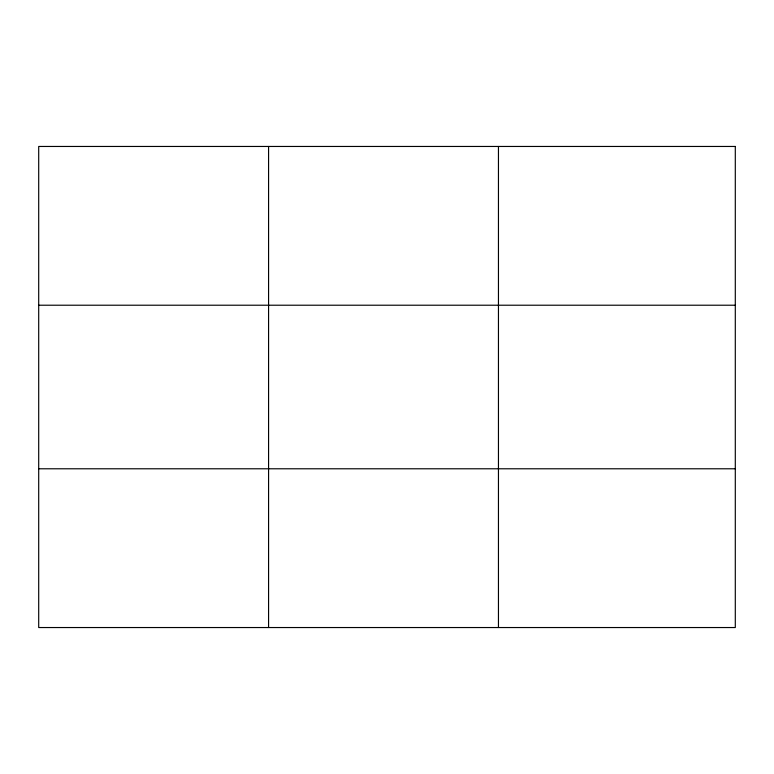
<?xml version="1.0" encoding="UTF-8"?>
<svg xmlns="http://www.w3.org/2000/svg" width="774" height="774" viewBox="0 0 774 774"><rect width="100%" height="100%" fill="white"/><g stroke="black" fill="none" stroke-linecap="round" stroke-linejoin="round"><path stroke-width="1.16" d="M268.578 627.54L268.578 146.46M498.456 627.54L498.456 146.46M38.7 305.217L735.3 305.217M38.7 468.783L735.3 468.783M735.3 146.46L735.3 627.54L38.7 627.54L38.7 146.46L735.3 146.46"/></g></svg>
